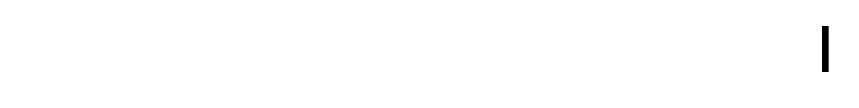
# Model space of a CAD drawing. Header units: inches. Extents: x -106706990 to 300603, y -86718466 to 1728185.
# Drawn here: x 21389 to 22704, y 14738 to 14806 of the extents above; entities that cross this region are included whole.
import ezdxf

# ---------------------------------------------------------------- set-up
doc = ezdxf.new("R2010")
doc.units = ezdxf.units.IN
doc.header["$MEASUREMENT"] = 0
doc.layers.add('FITTING', color=1, linetype='Continuous')
doc.layers.add('LAMP', color=5, linetype='Continuous')

# ---------------------------------------------------------------- blocks, each defined once
blk = doc.blocks.new('YBC 236')
at = {"layer": 'LAMP'}
for points, const_width in [([(-134681.8, 193808.3), (-134681.8, 193533.1)], 10.9), ([(-133371.4, 193808.3), (-133371.4, 193533.1)], 10.9), ([(-134681.8, 193670.7), (-133371.4, 193670.7)], 54.6), ([(-134681.8, 193679.4), (-134681.8, 193404.2)], 10.9), ([(-133371.4, 193679.4), (-133371.4, 193404.2)], 10.9), ([(-134681.8, 193541.8), (-133371.4, 193541.8)], 54.6)]:
    blk.add_lwpolyline(points, dxfattribs=dict(at, const_width=const_width))
blk = doc.blocks.new('*U182')
at = {"layer": 'FITTING', "color": 1, "linetype": 'Continuous'}
blk.add_blockref('YBC 236', (134026.6, -193606.2, -5.5), dxfattribs=at)
blk = doc.blocks.new('*U183')
at = {"layer": 'LAMP', "color": 0, "linetype": 'ByBlock', "lineweight": -2, "transparency": 16777216}
blk.add_blockref('*U182', (0, 0), dxfattribs=at)

msp = doc.modelspace()

# ---------------------------------------------------------------- block references
at = {"layer": 'LAMP', "color": 0}
msp.add_blockref('*U183', (22021.7, 14945.1, 5.5), dxfattribs=at)

doc.saveas('drawing.dxf')
